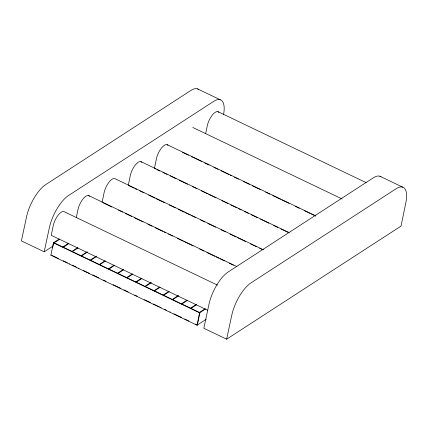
<?xml version="1.0" encoding="UTF-8"?>
<svg xmlns="http://www.w3.org/2000/svg" width="428" height="428" viewBox="0 0 428 428"><rect width="100%" height="100%" fill="white"/><g stroke="black" fill="none" stroke-linecap="round" stroke-linejoin="round"><path stroke-width="0.64" d="M206.307 319.213L197.051 325.221L50.873 255.206L53.414 242.815L59.31 238.99M52.633 247.844L53.703 242.628L199.887 312.643L197.34 325.034L195.537 324.167M76.355 217.371L77.933 209.683A11.289 4.408 -64.4 0 1 83.439 198.415A11.289 4.408 -64.4 0 1 89.527 196.275M102.115 202.321L104.09 192.712A11.289 4.408 -64.4 0 1 114.758 178.583L263.552 249.845M205.691 133.472L207.27 125.784A11.289 4.408 -64.4 0 1 212.78 114.517A11.289 4.408 -64.4 0 1 218.863 112.377M197.051 325.221L199.592 312.831L205.488 309.005M198.501 89.366A27.462 10.721 -64.4 0 0 190.877 90.447L45.759 184.58A27.462 10.721 -64.4 0 0 26.429 217.376L21.4 240.894L44.207 251.814L49.231 228.295A27.462 10.721 -64.4 0 1 68.56 195.5L213.679 101.366A27.462 10.721 -64.4 0 1 223.55 114.64M226.642 339.195L231.671 315.677A27.462 10.721 -64.4 0 1 251.001 282.881L396.119 188.748A27.462 10.721 -64.4 0 1 405.851 202.69L401.031 226.075L226.642 339.195L203.84 328.276L208.869 304.757A27.462 10.721 -64.4 0 1 228.194 271.962L373.312 177.829A27.462 10.721 -64.4 0 1 380.936 176.748M54.163 242.847L59.765 239.209M44.207 251.814L52.617 246.362M62.825 246.999L68.432 243.361M50.873 255.206L51.162 255.018M63.285 247.213L68.887 243.58M71.947 251.364L77.554 247.732M72.407 251.584L78.008 247.951M81.069 255.735L87.237 251.734M81.529 255.955L87.13 252.317M90.196 260.106L96.359 256.105M90.65 260.32L96.252 256.688M99.317 264.472L104.919 260.839M99.772 264.691L105.374 261.059M108.439 268.843L114.041 265.205M108.894 269.062L114.495 265.424M117.561 273.208L123.162 269.576M118.016 273.428L123.617 269.795M126.683 277.579L132.284 273.947M127.137 277.799L132.739 274.161M135.804 281.95L141.406 278.312M136.259 282.17L141.861 278.532M144.926 286.316L150.528 282.683M145.381 286.535L151.544 282.539M154.048 290.687L159.649 287.054M154.503 290.906L160.104 287.268M163.17 295.058L168.771 291.42M163.624 295.272L169.226 291.639M172.291 299.423L178.455 295.427M172.746 299.643L178.353 296.01M181.413 303.794L187.015 300.156M181.868 304.014L187.475 300.376M190.535 308.165L196.136 304.527M190.99 308.379L196.596 304.747M199.427 312.424L205.033 308.786M197.501 88.864L220.302 99.788M379.936 176.245L402.743 187.17M217.938 111.649L366.127 182.628M192.761 127.448L342.031 198.945M167.075 144.643L315.864 215.91M182.526 152.341L188.545 155.225M191.551 156.669L201.786 161.57M204.793 163.009L209.008 165.026M213.823 167.337L218.039 169.354M221.046 170.793L228.873 174.544M230.077 175.116L231.281 175.694M234.287 177.139L238.503 179.155M243.318 181.461L249.337 184.345M252.343 185.784L260.775 189.823M265.59 192.129L269.8 194.146M272.813 195.585L280.634 199.336M281.838 199.913L289.06 203.37M295.079 206.253L299.295 208.27M304.11 210.576L310.129 213.46M311.333 214.037L315.548 216.054M140.919 161.613L289.103 232.591M155.637 168.964L154.433 168.386L156.407 158.777A11.289 4.408 -64.4 0 1 161.918 147.51A11.289 4.408 -64.4 0 1 168.001 145.37M156.841 169.541L159.853 170.981M162.865 172.425L167.086 174.442M170.098 175.887L176.117 178.77M179.129 180.215L187.566 184.254M192.386 186.565L196.602 188.582M201.422 190.888L207.441 193.777M208.65 194.355L215.878 197.816M221.902 200.7L227.926 203.584M230.938 205.028L236.962 207.912M238.166 208.489L241.178 209.934M244.19 211.373L248.406 213.395M251.418 214.84L257.442 217.724M260.454 219.163L268.886 223.207M273.706 225.513L277.922 227.53M280.934 228.975L288.766 232.725M134.301 188.24L128.277 185.356L130.246 175.748A11.289 4.408 -64.4 0 1 135.756 164.48A11.289 4.408 -64.4 0 1 141.839 162.335M135.505 188.818L136.709 189.395M139.721 190.834L143.936 192.857M148.757 195.163L154.781 198.046M155.985 198.624L164.416 202.663M169.237 204.975L175.261 207.858M178.273 209.303L184.297 212.186M185.501 212.764L190.321 215.07M191.525 215.648L195.74 217.67M200.561 219.976L204.777 221.998M207.789 223.437L215.621 227.188M221.041 229.788L225.262 231.805M230.077 234.116L236.101 237M237.31 237.577L245.742 241.617M250.562 243.923L256.586 246.806M259.598 248.251L262.61 249.695M88.601 195.548L236.791 266.526M103.319 202.899L111.756 206.938M118.379 210.111L122.601 212.133M125.613 213.572L131.631 216.461M134.643 217.9L143.08 221.939M147.901 224.251L152.117 226.268M155.129 227.712L162.961 231.462M164.165 232.04L165.369 232.618M168.381 234.057L172.596 236.079M177.417 238.385L183.441 241.274M184.645 241.847L193.076 245.886M199.705 249.064L203.921 251.081M206.933 252.525L214.765 256.276M215.969 256.854L218.981 258.293M220.185 258.87L224.4 260.893M229.221 263.199L233.437 265.221M217.504 285.15L63.895 211.576A11.289 4.408 -64.4 0 0 53.227 225.706L51.253 235.314L207.874 310.332M53.414 242.815L199.592 312.831M52.366 255.596L58.379 258.475M63.194 260.78L67.405 262.797M69.406 263.755L69.86 263.974M72.214 265.103L76.43 267.12M78.527 268.126L78.982 268.345M83.647 270.576L89.661 273.46M92.667 274.899L98.686 277.777M103.496 280.083L105.903 281.239M113.12 284.695L120.942 288.44M123.949 289.879L128.159 291.896M134.777 295.069L137.185 296.219M144.402 299.675L150.421 302.559M153.427 303.998L159.441 306.881M160.623 307.448L161.083 307.662M164.256 309.187L166.663 310.337M169.745 311.814L170.205 312.033M173.88 313.794L181.702 317.539M184.709 318.983L188.919 321"/></g></svg>
